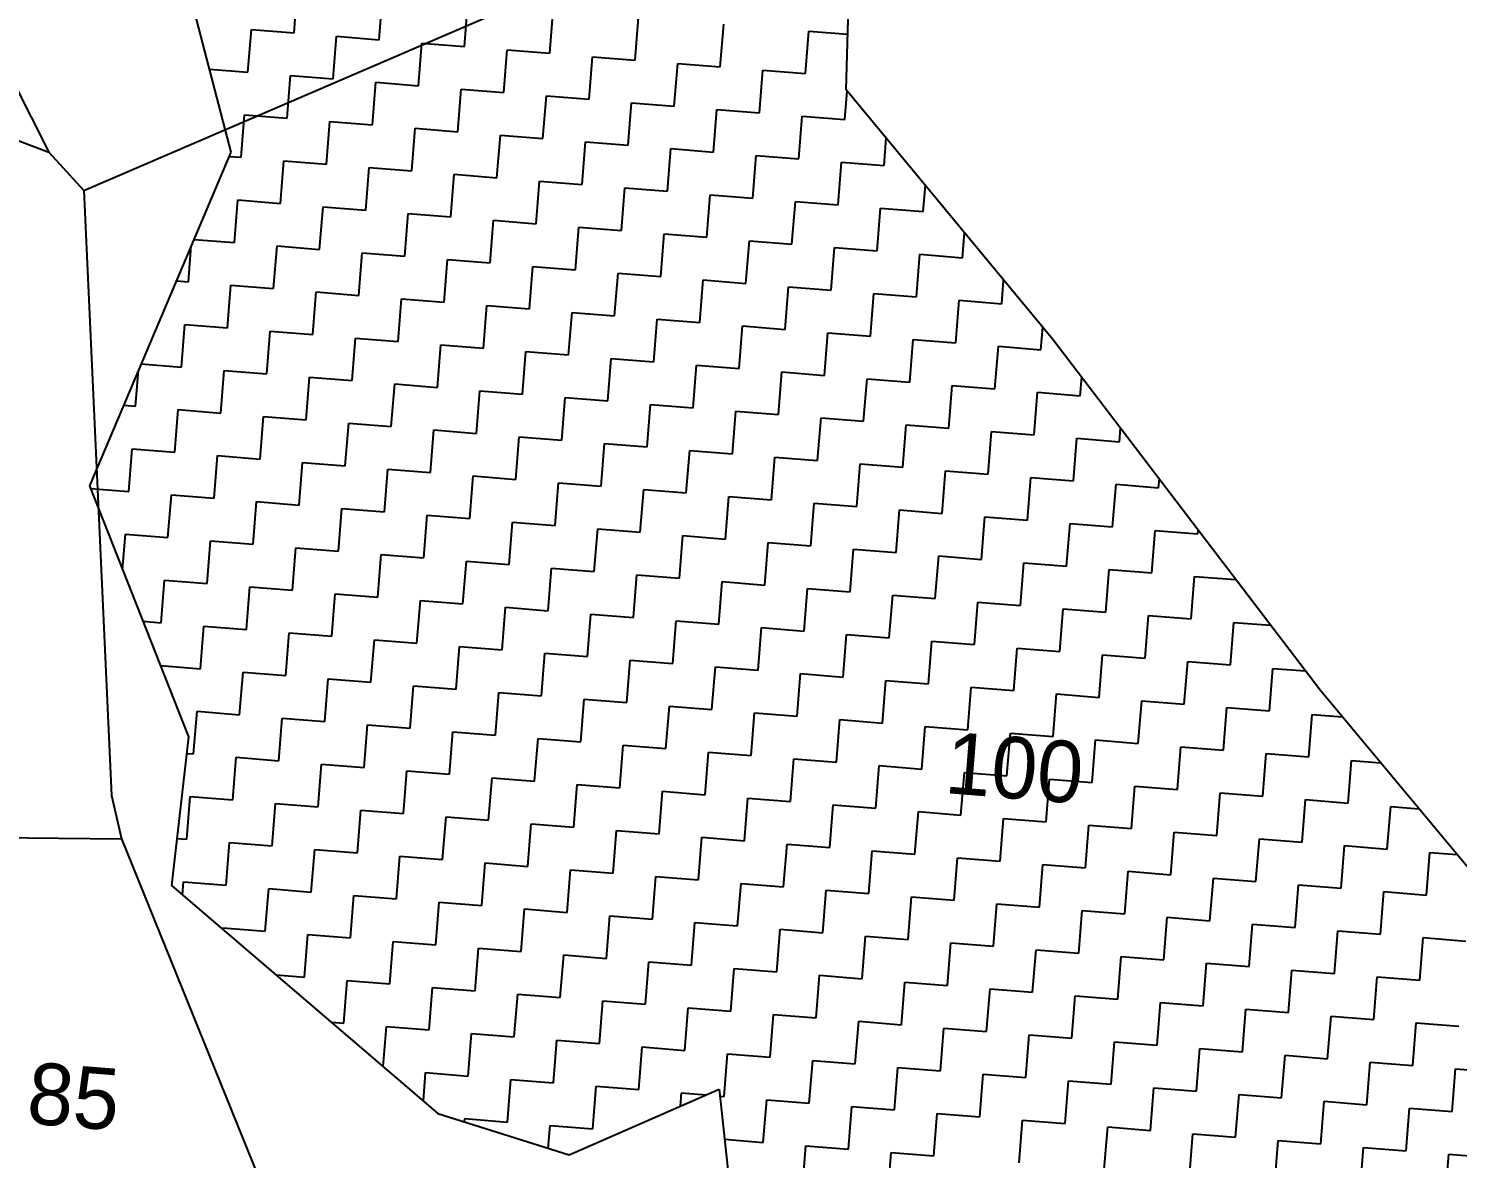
# Model space of a CAD drawing. Header units: metres. Extents: x 281680 to 283954, y 2020493 to 2022850.
# Drawn here: x 282258.7 to 282471.5, y 2022185.5 to 2022353.7 of the extents above; entities that cross this region are included whole.
import ezdxf
from ezdxf.enums import TextEntityAlignment as Align

# ---------------------------------------------------------------- set-up
doc = ezdxf.new("R2010")
doc.units = ezdxf.units.M
doc.header["$MEASUREMENT"] = 0
for name, color, linetype in [('POLY_HATCH', 12, 'Continuous'), ('POLY_PARCEL', 6, 'Continuous'), ('TEXT_PARCEL', 7, 'Continuous')]:
    doc.layers.add(name, color=color, linetype=linetype)
doc.styles.add('TEXT_MAP', font='')
doc.styles.get('TEXT_MAP').set_extended_font_data('Kruti Dev 050')

msp = doc.modelspace()

# ---------------------------------------------------------------- linework, layer by layer
at = {"layer": 'POLY_HATCH'}
for p, q in [((282260.89, 2022442.68), (282288.87, 2022335.35)), ((282380.47, 2022344.6), (282380.99, 2022363.97)), ((282411.24, 2022307.41), (282380.47, 2022344.6)), ((282288.87, 2022335.35), (282267.81, 2022285.61)), ((282451.04, 2022255.19), (282411.24, 2022307.41)), ((282267.81, 2022285.61), (282282.55, 2022248.25)), ((282490.23, 2022208.13), (282451.04, 2022255.19)), ((282282.55, 2022248.25), (282280.02, 2022226.12)), ((282280.02, 2022226.12), (282319.68, 2022192.17)), ((282339.22, 2022185.99), (282361.57, 2022195.76)), ((282361.57, 2022195.76), (282367.31, 2022142.18)), ((282319.68, 2022192.17), (282339.22, 2022185.99))]:
    msp.add_line(p, q, dxfattribs=at)
at = {"layer": 'POLY_HATCH', "linetype": 'Continuous'}
for p, q in [((282298.25, 2022353.09), (282298.76, 2022359.44)), ((282310.95, 2022352.08), (282311.45, 2022358.43)), ((282323.64, 2022351.07), (282324.15, 2022357.42)), ((282336.33, 2022350.06), (282336.84, 2022356.4)), ((282349.03, 2022349.05), (282349.53, 2022355.39)), ((282291.4, 2022347.25), (282291.91, 2022353.6)), ((282291.91, 2022353.6), (282298.25, 2022353.09)), ((282361.72, 2022348.03), (282362.23, 2022354.38)), ((282374.42, 2022347.02), (282374.92, 2022353.37)), ((282374.92, 2022353.37), (282380.69, 2022352.91)), ((282304.1, 2022346.24), (282304.6, 2022352.59)), ((282304.6, 2022352.59), (282310.95, 2022352.08)), ((282316.79, 2022345.23), (282317.29, 2022351.57)), ((282317.29, 2022351.57), (282323.64, 2022351.07)), ((282329.48, 2022344.22), (282329.99, 2022350.56)), ((282329.99, 2022350.56), (282336.33, 2022350.06)), ((282342.18, 2022343.2), (282342.68, 2022349.55)), ((282342.68, 2022349.55), (282349.03, 2022349.05)), ((282285.65, 2022347.71), (282291.4, 2022347.25)), ((282354.87, 2022342.19), (282355.38, 2022348.54)), ((282355.38, 2022348.54), (282361.72, 2022348.03)), ((282367.56, 2022341.18), (282368.07, 2022347.53)), ((282368.07, 2022347.53), (282374.42, 2022347.02)), ((282297.24, 2022340.4), (282297.75, 2022346.74)), ((282297.75, 2022346.74), (282304.1, 2022346.24)), ((282309.94, 2022339.39), (282310.44, 2022345.73)), ((282310.44, 2022345.73), (282316.79, 2022345.23)), ((282322.63, 2022338.38), (282323.14, 2022344.72)), ((282323.14, 2022344.72), (282329.48, 2022344.22)), ((282335.32, 2022337.36), (282335.83, 2022343.71)), ((282335.83, 2022343.71), (282342.18, 2022343.2)), ((282348.02, 2022336.35), (282348.52, 2022342.7)), ((282348.52, 2022342.7), (282354.87, 2022342.19)), ((282380.26, 2022340.17), (282380.6, 2022344.44)), ((282290.39, 2022334.56), (282290.9, 2022340.9)), ((282290.9, 2022340.9), (282297.24, 2022340.4)), ((282360.71, 2022335.34), (282361.22, 2022341.69)), ((282361.22, 2022341.69), (282367.56, 2022341.18)), ((282373.4, 2022334.33), (282373.91, 2022340.68)), ((282373.91, 2022340.68), (282380.26, 2022340.17)), ((282303.08, 2022333.55), (282303.59, 2022339.89)), ((282303.59, 2022339.89), (282309.94, 2022339.39)), ((282315.78, 2022332.53), (282316.28, 2022338.88)), ((282316.28, 2022338.88), (282322.63, 2022338.38)), ((282328.47, 2022331.52), (282328.98, 2022337.87)), ((282328.98, 2022337.87), (282335.32, 2022337.36)), ((282341.16, 2022330.51), (282341.67, 2022336.86)), ((282341.67, 2022336.86), (282348.02, 2022336.35)), ((282386.1, 2022333.32), (282386.42, 2022337.4)), ((282288.6, 2022334.7), (282290.39, 2022334.56)), ((282353.86, 2022329.5), (282354.36, 2022335.85)), ((282354.36, 2022335.85), (282360.71, 2022335.34)), ((282366.55, 2022328.49), (282367.06, 2022334.84)), ((282367.06, 2022334.84), (282373.4, 2022334.33)), ((282296.23, 2022327.7), (282296.74, 2022334.05)), ((282296.74, 2022334.05), (282303.08, 2022333.55)), ((282308.92, 2022326.69), (282309.43, 2022333.04)), ((282309.43, 2022333.04), (282315.78, 2022332.53)), ((282321.62, 2022325.68), (282322.12, 2022332.03)), ((282322.12, 2022332.03), (282328.47, 2022331.52)), ((282379.25, 2022327.48), (282379.75, 2022333.82)), ((282379.75, 2022333.82), (282386.1, 2022333.32)), ((282334.31, 2022324.67), (282334.82, 2022331.02)), ((282334.82, 2022331.02), (282341.16, 2022330.51)), ((282347.01, 2022323.66), (282347.51, 2022330.01)), ((282347.51, 2022330.01), (282353.86, 2022329.5)), ((282391.94, 2022326.47), (282392.25, 2022330.36)), ((282289.38, 2022321.86), (282289.88, 2022328.21)), ((282289.88, 2022328.21), (282296.23, 2022327.7)), ((282359.7, 2022322.65), (282360.2, 2022328.99)), ((282360.2, 2022328.99), (282366.55, 2022328.49)), ((282372.39, 2022321.64), (282372.9, 2022327.98)), ((282372.9, 2022327.98), (282379.25, 2022327.48)), ((282302.07, 2022320.85), (282302.58, 2022327.2)), ((282302.58, 2022327.2), (282308.92, 2022326.69)), ((282314.77, 2022319.84), (282315.27, 2022326.19)), ((282315.27, 2022326.19), (282321.62, 2022325.68)), ((282385.09, 2022320.62), (282385.59, 2022326.97)), ((282385.59, 2022326.97), (282391.94, 2022326.47)), ((282327.46, 2022318.83), (282327.97, 2022325.18)), ((282327.97, 2022325.18), (282334.31, 2022324.67)), ((282340.15, 2022317.82), (282340.66, 2022324.16)), ((282340.66, 2022324.16), (282347.01, 2022323.66)), ((282282.53, 2022316.02), (282282.95, 2022321.37)), ((282283.36, 2022322.34), (282289.38, 2022321.86)), ((282295.22, 2022315.01), (282295.73, 2022321.36)), ((282295.73, 2022321.36), (282302.07, 2022320.85)), ((282352.85, 2022316.81), (282353.35, 2022323.15)), ((282353.35, 2022323.15), (282359.7, 2022322.65)), ((282365.54, 2022315.79), (282366.05, 2022322.14)), ((282366.05, 2022322.14), (282372.39, 2022321.64)), ((282397.78, 2022319.61), (282398.08, 2022323.32)), ((282307.91, 2022314), (282308.42, 2022320.35)), ((282308.42, 2022320.35), (282314.77, 2022319.84)), ((282320.61, 2022312.99), (282321.11, 2022319.33)), ((282321.11, 2022319.33), (282327.46, 2022318.83)), ((282378.23, 2022314.78), (282378.74, 2022321.13)), ((282378.74, 2022321.13), (282385.09, 2022320.62)), ((282390.93, 2022313.77), (282391.43, 2022320.12)), ((282391.43, 2022320.12), (282397.78, 2022319.61)), ((282333.3, 2022311.98), (282333.81, 2022318.32)), ((282333.81, 2022318.32), (282340.15, 2022317.82)), ((282345.99, 2022310.97), (282346.5, 2022317.31)), ((282346.5, 2022317.31), (282352.85, 2022316.81)), ((282280.75, 2022316.16), (282282.53, 2022316.02)), ((282288.37, 2022309.17), (282288.87, 2022315.52)), ((282288.87, 2022315.52), (282295.22, 2022315.01)), ((282358.69, 2022309.95), (282359.19, 2022316.3)), ((282359.19, 2022316.3), (282365.54, 2022315.79)), ((282371.38, 2022308.94), (282371.89, 2022315.29)), ((282371.89, 2022315.29), (282378.23, 2022314.78)), ((282403.62, 2022312.76), (282403.9, 2022316.28)), ((282301.06, 2022308.16), (282301.57, 2022314.51)), ((282301.57, 2022314.51), (282307.91, 2022314)), ((282313.75, 2022307.15), (282314.26, 2022313.49)), ((282314.26, 2022313.49), (282320.61, 2022312.99)), ((282384.07, 2022307.93), (282384.58, 2022314.28)), ((282384.58, 2022314.28), (282390.93, 2022313.77)), ((282396.77, 2022306.92), (282397.27, 2022313.27)), ((282397.27, 2022313.27), (282403.62, 2022312.76)), ((282326.45, 2022306.14), (282326.95, 2022312.48)), ((282326.95, 2022312.48), (282333.3, 2022311.98)), ((282339.14, 2022305.12), (282339.65, 2022311.47)), ((282339.65, 2022311.47), (282345.99, 2022310.97)), ((282281.52, 2022303.33), (282282.02, 2022309.68)), ((282282.02, 2022309.68), (282288.37, 2022309.17)), ((282294.21, 2022302.32), (282294.71, 2022308.66)), ((282294.71, 2022308.66), (282301.06, 2022308.16)), ((282351.84, 2022304.11), (282352.34, 2022310.46)), ((282352.34, 2022310.46), (282358.69, 2022309.95)), ((282364.53, 2022303.1), (282365.03, 2022309.45)), ((282365.03, 2022309.45), (282371.38, 2022308.94)), ((282409.46, 2022305.91), (282409.73, 2022309.24)), ((282306.9, 2022301.31), (282307.41, 2022307.65)), ((282307.41, 2022307.65), (282313.75, 2022307.15)), ((282319.6, 2022300.29), (282320.1, 2022306.64)), ((282320.1, 2022306.64), (282326.45, 2022306.14)), ((282377.22, 2022302.09), (282377.73, 2022308.44)), ((282377.73, 2022308.44), (282384.07, 2022307.93)), ((282389.92, 2022301.08), (282390.42, 2022307.43)), ((282390.42, 2022307.43), (282396.77, 2022306.92)), ((282402.61, 2022300.07), (282403.12, 2022306.41)), ((282403.12, 2022306.41), (282409.46, 2022305.91)), ((282332.29, 2022299.28), (282332.79, 2022305.63)), ((282332.79, 2022305.63), (282339.14, 2022305.12)), ((282344.98, 2022298.27), (282345.49, 2022304.62)), ((282345.49, 2022304.62), (282351.84, 2022304.11)), ((282274.66, 2022297.49), (282275.09, 2022302.79)), ((282275.51, 2022303.81), (282281.52, 2022303.33)), ((282287.36, 2022296.48), (282287.86, 2022302.82)), ((282287.86, 2022302.82), (282294.21, 2022302.32)), ((282357.68, 2022297.26), (282358.18, 2022303.61)), ((282358.18, 2022303.61), (282364.53, 2022303.1)), ((282370.37, 2022296.25), (282370.88, 2022302.6)), ((282370.88, 2022302.6), (282377.22, 2022302.09)), ((282300.05, 2022295.47), (282300.56, 2022301.81)), ((282300.56, 2022301.81), (282306.9, 2022301.31)), ((282312.74, 2022294.45), (282313.25, 2022300.8)), ((282313.25, 2022300.8), (282319.6, 2022300.29)), ((282383.06, 2022295.24), (282383.57, 2022301.58)), ((282383.57, 2022301.58), (282389.92, 2022301.08)), ((282395.76, 2022294.23), (282396.26, 2022300.57)), ((282396.26, 2022300.57), (282402.61, 2022300.07)), ((282415.3, 2022299.06), (282415.52, 2022301.8)), ((282325.44, 2022293.44), (282325.94, 2022299.79)), ((282325.94, 2022299.79), (282332.29, 2022299.28)), ((282338.13, 2022292.43), (282338.64, 2022298.78)), ((282338.64, 2022298.78), (282344.98, 2022298.27)), ((282408.45, 2022293.21), (282408.96, 2022299.56)), ((282408.96, 2022299.56), (282415.3, 2022299.06)), ((282272.9, 2022297.63), (282274.66, 2022297.49)), ((282280.5, 2022290.64), (282281.01, 2022296.98)), ((282281.01, 2022296.98), (282287.36, 2022296.48)), ((282293.2, 2022289.62), (282293.7, 2022295.97)), ((282293.7, 2022295.97), (282300.05, 2022295.47)), ((282350.82, 2022291.42), (282351.33, 2022297.77)), ((282351.33, 2022297.77), (282357.68, 2022297.26)), ((282363.52, 2022290.41), (282364.02, 2022296.75)), ((282364.02, 2022296.75), (282370.37, 2022296.25)), ((282305.89, 2022288.61), (282306.4, 2022294.96)), ((282306.4, 2022294.96), (282312.74, 2022294.45)), ((282318.58, 2022287.6), (282319.09, 2022293.95)), ((282319.09, 2022293.95), (282325.44, 2022293.44)), ((282376.21, 2022289.4), (282376.72, 2022295.74)), ((282376.72, 2022295.74), (282383.06, 2022295.24)), ((282388.9, 2022288.39), (282389.41, 2022294.73)), ((282389.41, 2022294.73), (282395.76, 2022294.23)), ((282401.6, 2022287.37), (282402.1, 2022293.72)), ((282402.1, 2022293.72), (282408.45, 2022293.21)), ((282421.14, 2022292.2), (282421.3, 2022294.21)), ((282331.28, 2022286.59), (282331.78, 2022292.94)), ((282331.78, 2022292.94), (282338.13, 2022292.43)), ((282343.97, 2022285.58), (282344.48, 2022291.93)), ((282344.48, 2022291.93), (282350.82, 2022291.42)), ((282414.29, 2022286.36), (282414.8, 2022292.71)), ((282414.8, 2022292.71), (282421.14, 2022292.2)), ((282273.65, 2022284.79), (282274.16, 2022291.14)), ((282274.16, 2022291.14), (282280.5, 2022290.64)), ((282286.34, 2022283.78), (282286.85, 2022290.13)), ((282286.85, 2022290.13), (282293.2, 2022289.62)), ((282356.66, 2022284.57), (282357.17, 2022290.91)), ((282357.17, 2022290.91), (282363.52, 2022290.41)), ((282369.36, 2022283.56), (282369.86, 2022289.9)), ((282369.86, 2022289.9), (282376.21, 2022289.4)), ((282299.04, 2022282.77), (282299.54, 2022289.12)), ((282299.54, 2022289.12), (282305.89, 2022288.61)), ((282311.73, 2022281.76), (282312.24, 2022288.11)), ((282312.24, 2022288.11), (282318.58, 2022287.6)), ((282382.05, 2022282.54), (282382.56, 2022288.89)), ((282382.56, 2022288.89), (282388.9, 2022288.39)), ((282394.75, 2022281.53), (282395.25, 2022287.88)), ((282395.25, 2022287.88), (282401.6, 2022287.37)), ((282267.95, 2022285.25), (282273.65, 2022284.79)), ((282324.43, 2022280.75), (282324.93, 2022287.1)), ((282324.93, 2022287.1), (282331.28, 2022286.59)), ((282337.12, 2022279.74), (282337.62, 2022286.08)), ((282337.62, 2022286.08), (282343.97, 2022285.58)), ((282407.44, 2022280.52), (282407.94, 2022286.87)), ((282407.94, 2022286.87), (282414.29, 2022286.36)), ((282420.13, 2022279.51), (282420.64, 2022285.86)), ((282420.64, 2022285.86), (282426.98, 2022285.35)), ((282426.98, 2022285.35), (282427.09, 2022286.62)), ((282279.49, 2022277.94), (282280, 2022284.29)), ((282280, 2022284.29), (282286.34, 2022283.78)), ((282292.19, 2022276.93), (282292.69, 2022283.28)), ((282292.69, 2022283.28), (282299.04, 2022282.77)), ((282349.81, 2022278.73), (282350.32, 2022285.07)), ((282350.32, 2022285.07), (282356.66, 2022284.57)), ((282362.51, 2022277.71), (282363.01, 2022284.06)), ((282363.01, 2022284.06), (282369.36, 2022283.56)), ((282375.2, 2022276.7), (282375.71, 2022283.05)), ((282375.71, 2022283.05), (282382.05, 2022282.54)), ((282304.88, 2022275.92), (282305.38, 2022282.27)), ((282305.38, 2022282.27), (282311.73, 2022281.76)), ((282317.57, 2022274.91), (282318.08, 2022281.25)), ((282318.08, 2022281.25), (282324.43, 2022280.75)), ((282387.89, 2022275.69), (282388.4, 2022282.04)), ((282388.4, 2022282.04), (282394.75, 2022281.53)), ((282400.59, 2022274.68), (282401.09, 2022281.03)), ((282401.09, 2022281.03), (282407.44, 2022280.52)), ((282330.27, 2022273.9), (282330.77, 2022280.24)), ((282330.77, 2022280.24), (282337.12, 2022279.74)), ((282342.96, 2022272.88), (282343.47, 2022279.23)), ((282343.47, 2022279.23), (282349.81, 2022278.73)), ((282413.28, 2022273.67), (282413.79, 2022280.02)), ((282413.79, 2022280.02), (282420.13, 2022279.51)), ((282425.97, 2022272.66), (282426.48, 2022279)), ((282426.48, 2022279), (282432.83, 2022278.5)), ((282432.83, 2022278.5), (282432.87, 2022279.04)), ((282272.72, 2022273.15), (282273.15, 2022278.45)), ((282273.15, 2022278.45), (282279.49, 2022277.94)), ((282285.33, 2022271.09), (282285.84, 2022277.44)), ((282285.84, 2022277.44), (282292.19, 2022276.93)), ((282355.65, 2022271.87), (282356.16, 2022278.22)), ((282356.16, 2022278.22), (282362.51, 2022277.71)), ((282368.35, 2022270.86), (282368.85, 2022277.21)), ((282368.85, 2022277.21), (282375.2, 2022276.7)), ((282298.03, 2022270.08), (282298.53, 2022276.42)), ((282298.53, 2022276.42), (282304.88, 2022275.92)), ((282310.72, 2022269.07), (282311.23, 2022275.41)), ((282311.23, 2022275.41), (282317.57, 2022274.91)), ((282381.04, 2022269.85), (282381.55, 2022276.2)), ((282381.55, 2022276.2), (282387.89, 2022275.69)), ((282393.73, 2022268.84), (282394.24, 2022275.19)), ((282394.24, 2022275.19), (282400.59, 2022274.68)), ((282323.41, 2022268.06), (282323.92, 2022274.4)), ((282323.92, 2022274.4), (282330.27, 2022273.9)), ((282336.11, 2022267.04), (282336.61, 2022273.39)), ((282336.61, 2022273.39), (282342.96, 2022272.88)), ((282348.8, 2022266.03), (282349.31, 2022272.38)), ((282349.31, 2022272.38), (282355.65, 2022271.87)), ((282406.43, 2022267.83), (282406.93, 2022274.17)), ((282406.93, 2022274.17), (282413.28, 2022273.67)), ((282419.12, 2022266.82), (282419.63, 2022273.16)), ((282419.63, 2022273.16), (282425.97, 2022272.66)), ((282278.48, 2022265.25), (282278.99, 2022271.6)), ((282278.99, 2022271.6), (282285.33, 2022271.09)), ((282291.17, 2022264.24), (282291.68, 2022270.58)), ((282291.68, 2022270.58), (282298.03, 2022270.08)), ((282361.49, 2022265.02), (282362, 2022271.37)), ((282362, 2022271.37), (282368.35, 2022270.86)), ((282374.19, 2022264.01), (282374.69, 2022270.36)), ((282374.69, 2022270.36), (282381.04, 2022269.85)), ((282431.81, 2022265.8), (282432.32, 2022272.15)), ((282432.32, 2022272.15), (282438.49, 2022271.66)), ((282303.87, 2022263.23), (282304.37, 2022269.57)), ((282304.37, 2022269.57), (282310.72, 2022269.07)), ((282316.56, 2022262.21), (282317.07, 2022268.56)), ((282317.07, 2022268.56), (282323.41, 2022268.06)), ((282386.88, 2022263), (282387.39, 2022269.34)), ((282387.39, 2022269.34), (282393.73, 2022268.84)), ((282399.57, 2022261.99), (282400.08, 2022268.33)), ((282400.08, 2022268.33), (282406.43, 2022267.83)), ((282329.25, 2022261.2), (282329.76, 2022267.55)), ((282329.76, 2022267.55), (282336.11, 2022267.04)), ((282341.95, 2022260.19), (282342.45, 2022266.54)), ((282342.45, 2022266.54), (282348.8, 2022266.03)), ((282412.27, 2022260.98), (282412.77, 2022267.32)), ((282412.77, 2022267.32), (282419.12, 2022266.82)), ((282424.96, 2022259.96), (282425.47, 2022266.31)), ((282425.47, 2022266.31), (282431.81, 2022265.8)), ((282275.76, 2022265.47), (282278.48, 2022265.25)), ((282284.32, 2022258.4), (282284.83, 2022264.74)), ((282284.83, 2022264.74), (282291.17, 2022264.24)), ((282354.64, 2022259.18), (282355.15, 2022265.53)), ((282355.15, 2022265.53), (282361.49, 2022265.02)), ((282367.34, 2022258.17), (282367.84, 2022264.52)), ((282367.84, 2022264.52), (282374.19, 2022264.01)), ((282437.66, 2022258.95), (282438.16, 2022265.3)), ((282438.16, 2022265.3), (282443.67, 2022264.86)), ((282297.02, 2022257.38), (282297.52, 2022263.73)), ((282297.52, 2022263.73), (282303.87, 2022263.23)), ((282309.71, 2022256.37), (282310.21, 2022262.72)), ((282310.21, 2022262.72), (282316.56, 2022262.21)), ((282380.03, 2022257.16), (282380.53, 2022263.5)), ((282380.53, 2022263.5), (282386.88, 2022263)), ((282392.72, 2022256.15), (282393.23, 2022262.49)), ((282393.23, 2022262.49), (282399.57, 2022261.99)), ((282322.4, 2022255.36), (282322.91, 2022261.71)), ((282322.91, 2022261.71), (282329.25, 2022261.2)), ((282335.1, 2022254.35), (282335.6, 2022260.7)), ((282335.6, 2022260.7), (282341.95, 2022260.19)), ((282347.79, 2022253.34), (282348.3, 2022259.69)), ((282348.3, 2022259.69), (282354.64, 2022259.18)), ((282405.42, 2022255.13), (282405.92, 2022261.48)), ((282405.92, 2022261.48), (282412.27, 2022260.98)), ((282418.11, 2022254.12), (282418.62, 2022260.47)), ((282418.62, 2022260.47), (282424.96, 2022259.96)), ((282278.36, 2022258.87), (282284.32, 2022258.4)), ((282290.16, 2022251.54), (282290.67, 2022257.89)), ((282290.67, 2022257.89), (282297.02, 2022257.38)), ((282360.48, 2022252.33), (282360.99, 2022258.67)), ((282360.99, 2022258.67), (282367.34, 2022258.17)), ((282373.18, 2022251.32), (282373.68, 2022257.66)), ((282373.68, 2022257.66), (282380.03, 2022257.16)), ((282430.8, 2022253.11), (282431.31, 2022259.46)), ((282431.31, 2022259.46), (282437.66, 2022258.95)), ((282443.5, 2022252.1), (282444, 2022258.45)), ((282444, 2022258.45), (282448.86, 2022258.06)), ((282302.86, 2022250.53), (282303.36, 2022256.88)), ((282303.36, 2022256.88), (282309.71, 2022256.37)), ((282315.55, 2022249.52), (282316.06, 2022255.87)), ((282316.06, 2022255.87), (282322.4, 2022255.36)), ((282385.87, 2022250.3), (282386.38, 2022256.65)), ((282386.38, 2022256.65), (282392.72, 2022256.15)), ((282398.56, 2022249.29), (282399.07, 2022255.64)), ((282399.07, 2022255.64), (282405.42, 2022255.13)), ((282328.24, 2022248.51), (282328.75, 2022254.86)), ((282328.75, 2022254.86), (282335.1, 2022254.35)), ((282340.94, 2022247.5), (282341.44, 2022253.84)), ((282341.44, 2022253.84), (282347.79, 2022253.34)), ((282411.26, 2022248.28), (282411.76, 2022254.63)), ((282411.76, 2022254.63), (282418.11, 2022254.12)), ((282423.95, 2022247.27), (282424.46, 2022253.62)), ((282424.46, 2022253.62), (282430.8, 2022253.11)), ((282283.31, 2022245.7), (282283.82, 2022252.05)), ((282283.82, 2022252.05), (282290.16, 2022251.54)), ((282353.63, 2022246.49), (282354.14, 2022252.83)), ((282354.14, 2022252.83), (282360.48, 2022252.33)), ((282366.32, 2022245.47), (282366.83, 2022251.82)), ((282366.83, 2022251.82), (282373.18, 2022251.32)), ((282436.64, 2022246.26), (282437.15, 2022252.61)), ((282437.15, 2022252.61), (282443.5, 2022252.1)), ((282449.34, 2022245.25), (282449.84, 2022251.59)), ((282449.84, 2022251.59), (282454.34, 2022251.24)), ((282296, 2022244.69), (282296.51, 2022251.04)), ((282296.51, 2022251.04), (282302.86, 2022250.53)), ((282308.7, 2022243.68), (282309.2, 2022250.03)), ((282309.2, 2022250.03), (282315.55, 2022249.52)), ((282321.39, 2022242.67), (282321.9, 2022249.01)), ((282321.9, 2022249.01), (282328.24, 2022248.51)), ((282379.02, 2022244.46), (282379.52, 2022250.81)), ((282379.52, 2022250.81), (282385.87, 2022250.3)), ((282391.71, 2022243.45), (282392.22, 2022249.8)), ((282392.22, 2022249.8), (282398.56, 2022249.29)), ((282334.08, 2022241.66), (282334.59, 2022248)), ((282334.59, 2022248), (282340.94, 2022247.5)), ((282346.78, 2022240.65), (282347.28, 2022246.99)), ((282347.28, 2022246.99), (282353.63, 2022246.49)), ((282404.4, 2022242.44), (282404.91, 2022248.79)), ((282404.91, 2022248.79), (282411.26, 2022248.28)), ((282417.1, 2022241.43), (282417.6, 2022247.78)), ((282417.6, 2022247.78), (282423.95, 2022247.27)), ((282282.27, 2022245.79), (282283.31, 2022245.7)), ((282289.15, 2022238.85), (282289.66, 2022245.2)), ((282289.66, 2022245.2), (282296, 2022244.69)), ((282359.47, 2022239.63), (282359.98, 2022245.98)), ((282359.98, 2022245.98), (282366.32, 2022245.47)), ((282372.17, 2022238.62), (282372.67, 2022244.97)), ((282372.67, 2022244.97), (282379.02, 2022244.46)), ((282429.79, 2022240.42), (282430.3, 2022246.76)), ((282430.3, 2022246.76), (282436.64, 2022246.26)), ((282442.49, 2022239.41), (282442.99, 2022245.75)), ((282442.99, 2022245.75), (282449.34, 2022245.25)), ((282455.18, 2022238.39), (282455.68, 2022244.74)), ((282455.68, 2022244.74), (282460.04, 2022244.39)), ((282301.84, 2022237.84), (282302.35, 2022244.19)), ((282302.35, 2022244.19), (282308.7, 2022243.68)), ((282314.54, 2022236.83), (282315.04, 2022243.17)), ((282315.04, 2022243.17), (282321.39, 2022242.67)), ((282384.86, 2022237.61), (282385.36, 2022243.96)), ((282385.36, 2022243.96), (282391.71, 2022243.45)), ((282397.55, 2022236.6), (282398.06, 2022242.95)), ((282398.06, 2022242.95), (282404.4, 2022242.44)), ((282327.23, 2022235.82), (282327.74, 2022242.16)), ((282327.74, 2022242.16), (282334.08, 2022241.66)), ((282339.93, 2022234.8), (282340.43, 2022241.15)), ((282340.43, 2022241.15), (282346.78, 2022240.65)), ((282410.25, 2022235.59), (282410.75, 2022241.93)), ((282410.75, 2022241.93), (282417.1, 2022241.43)), ((282422.94, 2022234.58), (282423.44, 2022240.92)), ((282423.44, 2022240.92), (282429.79, 2022240.42)), ((282282.3, 2022233.01), (282282.8, 2022239.36)), ((282282.8, 2022239.36), (282289.15, 2022238.85)), ((282294.99, 2022232), (282295.5, 2022238.34)), ((282295.5, 2022238.34), (282301.84, 2022237.84)), ((282352.62, 2022233.79), (282353.12, 2022240.14)), ((282353.12, 2022240.14), (282359.47, 2022239.63)), ((282365.31, 2022232.78), (282365.82, 2022239.13)), ((282365.82, 2022239.13), (282372.17, 2022238.62)), ((282435.63, 2022233.57), (282436.14, 2022239.91)), ((282436.14, 2022239.91), (282442.49, 2022239.41)), ((282448.33, 2022232.55), (282448.83, 2022238.9)), ((282448.83, 2022238.9), (282455.18, 2022238.39)), ((282307.69, 2022230.99), (282308.19, 2022237.33)), ((282308.19, 2022237.33), (282314.54, 2022236.83)), ((282320.38, 2022229.97), (282320.89, 2022236.32)), ((282320.89, 2022236.32), (282327.23, 2022235.82)), ((282378.01, 2022231.77), (282378.51, 2022238.12)), ((282378.51, 2022238.12), (282384.86, 2022237.61)), ((282390.7, 2022230.76), (282391.21, 2022237.11)), ((282391.21, 2022237.11), (282397.55, 2022236.6)), ((282461.02, 2022231.54), (282461.53, 2022237.89)), ((282461.53, 2022237.89), (282465.73, 2022237.55)), ((282333.07, 2022228.96), (282333.58, 2022235.31)), ((282333.58, 2022235.31), (282339.93, 2022234.8)), ((282345.77, 2022227.95), (282346.27, 2022234.3)), ((282346.27, 2022234.3), (282352.62, 2022233.79)), ((282403.39, 2022229.75), (282403.9, 2022236.09)), ((282403.9, 2022236.09), (282410.25, 2022235.59)), ((282416.09, 2022228.74), (282416.59, 2022235.08)), ((282416.59, 2022235.08), (282422.94, 2022234.58)), ((282280.82, 2022233.13), (282282.3, 2022233.01)), ((282288.14, 2022226.16), (282288.65, 2022232.5)), ((282288.65, 2022232.5), (282294.99, 2022232)), ((282358.46, 2022226.94), (282358.97, 2022233.29)), ((282358.97, 2022233.29), (282365.31, 2022232.78)), ((282371.15, 2022225.93), (282371.66, 2022232.28)), ((282371.66, 2022232.28), (282378.01, 2022231.77)), ((282428.78, 2022227.72), (282429.29, 2022234.07)), ((282429.29, 2022234.07), (282435.63, 2022233.57)), ((282441.47, 2022226.71), (282441.98, 2022233.06)), ((282441.98, 2022233.06), (282448.33, 2022232.55)), ((282454.17, 2022225.7), (282454.67, 2022232.05)), ((282454.67, 2022232.05), (282461.02, 2022231.54)), ((282300.83, 2022225.14), (282301.34, 2022231.49)), ((282301.34, 2022231.49), (282307.69, 2022230.99)), ((282313.53, 2022224.13), (282314.03, 2022230.48)), ((282314.03, 2022230.48), (282320.38, 2022229.97)), ((282383.85, 2022224.92), (282384.35, 2022231.26)), ((282384.35, 2022231.26), (282390.7, 2022230.76)), ((282396.54, 2022223.91), (282397.05, 2022230.25)), ((282397.05, 2022230.25), (282403.39, 2022229.75)), ((282466.86, 2022224.69), (282467.37, 2022231.04)), ((282467.37, 2022231.04), (282471.43, 2022230.71)), ((282326.22, 2022223.12), (282326.73, 2022229.47)), ((282326.73, 2022229.47), (282333.07, 2022228.96)), ((282338.91, 2022222.11), (282339.42, 2022228.46)), ((282339.42, 2022228.46), (282345.77, 2022227.95)), ((282409.23, 2022222.89), (282409.74, 2022229.24)), ((282409.74, 2022229.24), (282416.09, 2022228.74)), ((282421.93, 2022221.88), (282422.43, 2022228.23)), ((282422.43, 2022228.23), (282428.78, 2022227.72)), ((282281.64, 2022224.73), (282281.79, 2022226.66)), ((282281.79, 2022226.66), (282288.14, 2022226.16)), ((282293.98, 2022219.3), (282294.49, 2022225.65)), ((282294.49, 2022225.65), (282300.83, 2022225.14)), ((282351.61, 2022221.1), (282352.11, 2022227.45)), ((282352.11, 2022227.45), (282358.46, 2022226.94)), ((282364.3, 2022220.09), (282364.81, 2022226.43)), ((282364.81, 2022226.43), (282371.15, 2022225.93)), ((282434.62, 2022220.87), (282435.13, 2022227.22)), ((282435.13, 2022227.22), (282441.47, 2022226.71)), ((282447.31, 2022219.86), (282447.82, 2022226.21)), ((282447.82, 2022226.21), (282454.17, 2022225.7)), ((282306.67, 2022218.29), (282307.18, 2022224.64)), ((282307.18, 2022224.64), (282313.53, 2022224.13)), ((282319.37, 2022217.28), (282319.87, 2022223.63)), ((282319.87, 2022223.63), (282326.22, 2022223.12)), ((282376.99, 2022219.08), (282377.5, 2022225.42)), ((282377.5, 2022225.42), (282383.85, 2022224.92)), ((282389.69, 2022218.06), (282390.19, 2022224.41)), ((282390.19, 2022224.41), (282396.54, 2022223.91)), ((282460.01, 2022218.85), (282460.51, 2022225.2)), ((282460.51, 2022225.2), (282466.86, 2022224.69)), ((282332.06, 2022216.27), (282332.57, 2022222.62)), ((282332.57, 2022222.62), (282338.91, 2022222.11)), ((282344.76, 2022215.26), (282345.26, 2022221.6)), ((282345.26, 2022221.6), (282351.61, 2022221.1)), ((282402.38, 2022217.05), (282402.89, 2022223.4)), ((282402.89, 2022223.4), (282409.23, 2022222.89)), ((282415.08, 2022216.04), (282415.58, 2022222.39)), ((282415.58, 2022222.39), (282421.93, 2022221.88)), ((282427.77, 2022215.03), (282428.27, 2022221.38)), ((282428.27, 2022221.38), (282434.62, 2022220.87)), ((282287.62, 2022219.61), (282287.63, 2022219.81)), ((282287.63, 2022219.81), (282293.98, 2022219.3)), ((282357.45, 2022214.25), (282357.95, 2022220.59)), ((282357.95, 2022220.59), (282364.3, 2022220.09)), ((282370.14, 2022213.24), (282370.65, 2022219.58)), ((282370.65, 2022219.58), (282376.99, 2022219.08)), ((282440.46, 2022214.02), (282440.97, 2022220.37)), ((282440.97, 2022220.37), (282447.31, 2022219.86)), ((282453.16, 2022213.01), (282453.66, 2022219.35)), ((282453.66, 2022219.35), (282460.01, 2022218.85)), ((282299.82, 2022212.45), (282300.33, 2022218.8)), ((282300.33, 2022218.8), (282306.67, 2022218.29)), ((282312.52, 2022211.44), (282313.02, 2022217.79)), ((282313.02, 2022217.79), (282319.37, 2022217.28)), ((282382.84, 2022212.22), (282383.34, 2022218.57)), ((282383.34, 2022218.57), (282389.69, 2022218.06)), ((282395.53, 2022211.21), (282396.03, 2022217.56)), ((282396.03, 2022217.56), (282402.38, 2022217.05)), ((282465.85, 2022212), (282466.36, 2022218.34)), ((282466.36, 2022218.34), (282472.7, 2022217.84)), ((282325.21, 2022210.43), (282325.71, 2022216.78)), ((282325.71, 2022216.78), (282332.06, 2022216.27)), ((282337.9, 2022209.42), (282338.41, 2022215.76)), ((282338.41, 2022215.76), (282344.76, 2022215.26)), ((282408.22, 2022210.2), (282408.73, 2022216.55)), ((282408.73, 2022216.55), (282415.08, 2022216.04)), ((282420.92, 2022209.19), (282421.42, 2022215.54)), ((282421.42, 2022215.54), (282427.77, 2022215.03)), ((282350.6, 2022208.41), (282351.1, 2022214.75)), ((282351.1, 2022214.75), (282357.45, 2022214.25)), ((282363.29, 2022207.39), (282363.8, 2022213.74)), ((282363.8, 2022213.74), (282370.14, 2022213.24)), ((282433.61, 2022208.18), (282434.12, 2022214.52)), ((282434.12, 2022214.52), (282440.46, 2022214.02)), ((282446.3, 2022207.17), (282446.81, 2022213.51)), ((282446.81, 2022213.51), (282453.16, 2022213.01)), ((282295.59, 2022212.79), (282299.82, 2022212.45)), ((282305.66, 2022205.6), (282306.17, 2022211.95)), ((282306.17, 2022211.95), (282312.52, 2022211.44)), ((282318.36, 2022204.59), (282318.86, 2022210.93)), ((282318.86, 2022210.93), (282325.21, 2022210.43)), ((282375.98, 2022206.38), (282376.49, 2022212.73)), ((282376.49, 2022212.73), (282382.84, 2022212.22)), ((282388.68, 2022205.37), (282389.18, 2022211.72)), ((282389.18, 2022211.72), (282395.53, 2022211.21)), ((282401.37, 2022204.36), (282401.88, 2022210.71)), ((282401.88, 2022210.71), (282408.22, 2022210.2)), ((282459, 2022206.16), (282459.5, 2022212.5)), ((282459.5, 2022212.5), (282465.85, 2022212)), ((282331.05, 2022203.58), (282331.56, 2022209.92)), ((282331.56, 2022209.92), (282337.9, 2022209.42)), ((282343.74, 2022202.56), (282344.25, 2022208.91)), ((282344.25, 2022208.91), (282350.6, 2022208.41)), ((282414.06, 2022203.35), (282414.57, 2022209.7)), ((282414.57, 2022209.7), (282420.92, 2022209.19)), ((282426.76, 2022202.34), (282427.26, 2022208.68)), ((282427.26, 2022208.68), (282433.61, 2022208.18)), ((282356.44, 2022201.55), (282356.94, 2022207.9)), ((282356.94, 2022207.9), (282363.29, 2022207.39)), ((282369.13, 2022200.54), (282369.64, 2022206.89)), ((282369.64, 2022206.89), (282375.98, 2022206.38)), ((282439.45, 2022201.33), (282439.96, 2022207.67)), ((282439.96, 2022207.67), (282446.3, 2022207.17)), ((282452.14, 2022200.31), (282452.65, 2022206.66)), ((282452.65, 2022206.66), (282459, 2022206.16)), ((282303.82, 2022205.75), (282305.66, 2022205.6)), ((282311.54, 2022199.14), (282312.01, 2022205.09)), ((282312.01, 2022205.09), (282318.36, 2022204.59)), ((282381.82, 2022199.53), (282382.33, 2022205.88)), ((282382.33, 2022205.88), (282388.68, 2022205.37)), ((282394.52, 2022198.52), (282395.02, 2022204.87)), ((282395.02, 2022204.87), (282401.37, 2022204.36)), ((282464.84, 2022199.3), (282465.34, 2022205.65)), ((282465.34, 2022205.65), (282471.69, 2022205.14)), ((282324.2, 2022197.73), (282324.7, 2022204.08)), ((282324.7, 2022204.08), (282331.05, 2022203.58)), ((282336.89, 2022196.72), (282337.4, 2022203.07)), ((282337.4, 2022203.07), (282343.74, 2022202.56)), ((282407.21, 2022197.51), (282407.72, 2022203.85)), ((282407.72, 2022203.85), (282414.06, 2022203.35)), ((282419.9, 2022196.5), (282420.41, 2022202.84)), ((282420.41, 2022202.84), (282426.76, 2022202.34)), ((282349.58, 2022195.71), (282350.09, 2022202.06)), ((282350.09, 2022202.06), (282356.44, 2022201.55)), ((282362.28, 2022194.7), (282362.78, 2022201.05)), ((282362.78, 2022201.05), (282369.13, 2022200.54)), ((282432.6, 2022195.48), (282433.1, 2022201.83)), ((282433.1, 2022201.83), (282439.45, 2022201.33)), ((282445.29, 2022194.47), (282445.8, 2022200.82)), ((282445.8, 2022200.82), (282452.14, 2022200.31)), ((282317.51, 2022194.02), (282317.85, 2022198.24)), ((282317.85, 2022198.24), (282324.2, 2022197.73)), ((282374.97, 2022193.69), (282375.48, 2022200.04)), ((282375.48, 2022200.04), (282381.82, 2022199.53)), ((282387.67, 2022192.68), (282388.17, 2022199.02)), ((282388.17, 2022199.02), (282394.52, 2022198.52)), ((282400.36, 2022191.67), (282400.86, 2022198.01)), ((282400.86, 2022198.01), (282407.21, 2022197.51)), ((282457.99, 2022193.46), (282458.49, 2022199.81)), ((282458.49, 2022199.81), (282464.84, 2022199.3)), ((282470.68, 2022192.45), (282471.18, 2022198.8)), ((282471.18, 2022198.8), (282477.53, 2022198.29)), ((282330.04, 2022190.88), (282330.54, 2022197.23)), ((282330.54, 2022197.23), (282336.89, 2022196.72)), ((282342.73, 2022189.87), (282343.24, 2022196.22)), ((282343.24, 2022196.22), (282349.58, 2022195.71)), ((282413.05, 2022190.65), (282413.56, 2022197)), ((282413.56, 2022197), (282419.9, 2022196.5)), ((282425.75, 2022189.64), (282426.25, 2022195.99)), ((282426.25, 2022195.99), (282432.6, 2022195.48)), ((282355.77, 2022193.23), (282355.93, 2022195.21)), ((282355.93, 2022195.21), (282359.63, 2022194.91)), ((282361.67, 2022194.75), (282362.28, 2022194.7)), ((282368.12, 2022187.85), (282368.63, 2022194.19)), ((282368.63, 2022194.19), (282374.97, 2022193.69)), ((282438.44, 2022188.63), (282438.95, 2022194.98)), ((282438.95, 2022194.98), (282445.29, 2022194.47)), ((282451.13, 2022187.62), (282451.64, 2022193.97)), ((282451.64, 2022193.97), (282457.99, 2022193.46)), ((282380.81, 2022186.84), (282381.32, 2022193.18)), ((282381.32, 2022193.18), (282387.67, 2022192.68)), ((282393.51, 2022185.83), (282394.01, 2022192.17)), ((282394.01, 2022192.17), (282400.36, 2022191.67)), ((282463.83, 2022186.61), (282464.33, 2022192.96)), ((282464.33, 2022192.96), (282470.68, 2022192.45)), ((282323.65, 2022190.91), (282323.69, 2022191.39)), ((282323.69, 2022191.39), (282330.04, 2022190.88)), ((282336.11, 2022186.97), (282336.39, 2022190.38)), ((282336.39, 2022190.38), (282342.73, 2022189.87)), ((282406.2, 2022184.81), (282406.71, 2022191.16)), ((282406.71, 2022191.16), (282413.05, 2022190.65)), ((282418.89, 2022183.8), (282419.4, 2022190.15)), ((282419.4, 2022190.15), (282425.75, 2022189.64)), ((282362.36, 2022188.31), (282368.12, 2022187.85)), ((282373.96, 2022181), (282374.47, 2022187.34)), ((282374.47, 2022187.34), (282380.81, 2022186.84)), ((282431.59, 2022182.79), (282432.09, 2022189.14)), ((282432.09, 2022189.14), (282438.44, 2022188.63)), ((282444.28, 2022181.78), (282444.79, 2022188.13)), ((282444.79, 2022188.13), (282451.13, 2022187.62)), ((282386.65, 2022179.98), (282387.16, 2022186.33)), ((282387.16, 2022186.33), (282393.51, 2022185.83)), ((282456.97, 2022180.77), (282457.48, 2022187.11)), ((282457.48, 2022187.11), (282463.83, 2022186.61)), ((282469.67, 2022179.76), (282470.17, 2022186.1)), ((282470.17, 2022186.1), (282476.52, 2022185.6))]:
    msp.add_line(p, q, dxfattribs=at)
at = {"layer": 'POLY_PARCEL'}
for p, q in [((282216.13, 2022425.32), (282261.76, 2022335.34)), ((282266.94, 2022329.62), (282368.24, 2022373.25)), ((282224.08, 2022349.47), (282261.76, 2022335.34)), ((282261.76, 2022335.34), (282266.94, 2022329.62)), ((282266.94, 2022329.62), (282271.09, 2022239.49)), ((282271.09, 2022239.49), (282272.57, 2022233.08)), ((282250.01, 2022233.28), (282272.57, 2022233.08)), ((282272.57, 2022233.08), (282296.12, 2022174.86))]:
    msp.add_line(p, q, dxfattribs=at)

# ---------------------------------------------------------------- texts
at = {"layer": 'TEXT_PARCEL', "style": 'TEXT_MAP'}
for s, p in [('100', (282405.53, 2022243.65)), ('85', (282265.45, 2022194.73))]:
    msp.add_text(s, height=9.168, rotation=355.4442, dxfattribs=at).set_placement(p, align=Align.MIDDLE)

doc.saveas('drawing.dxf')
